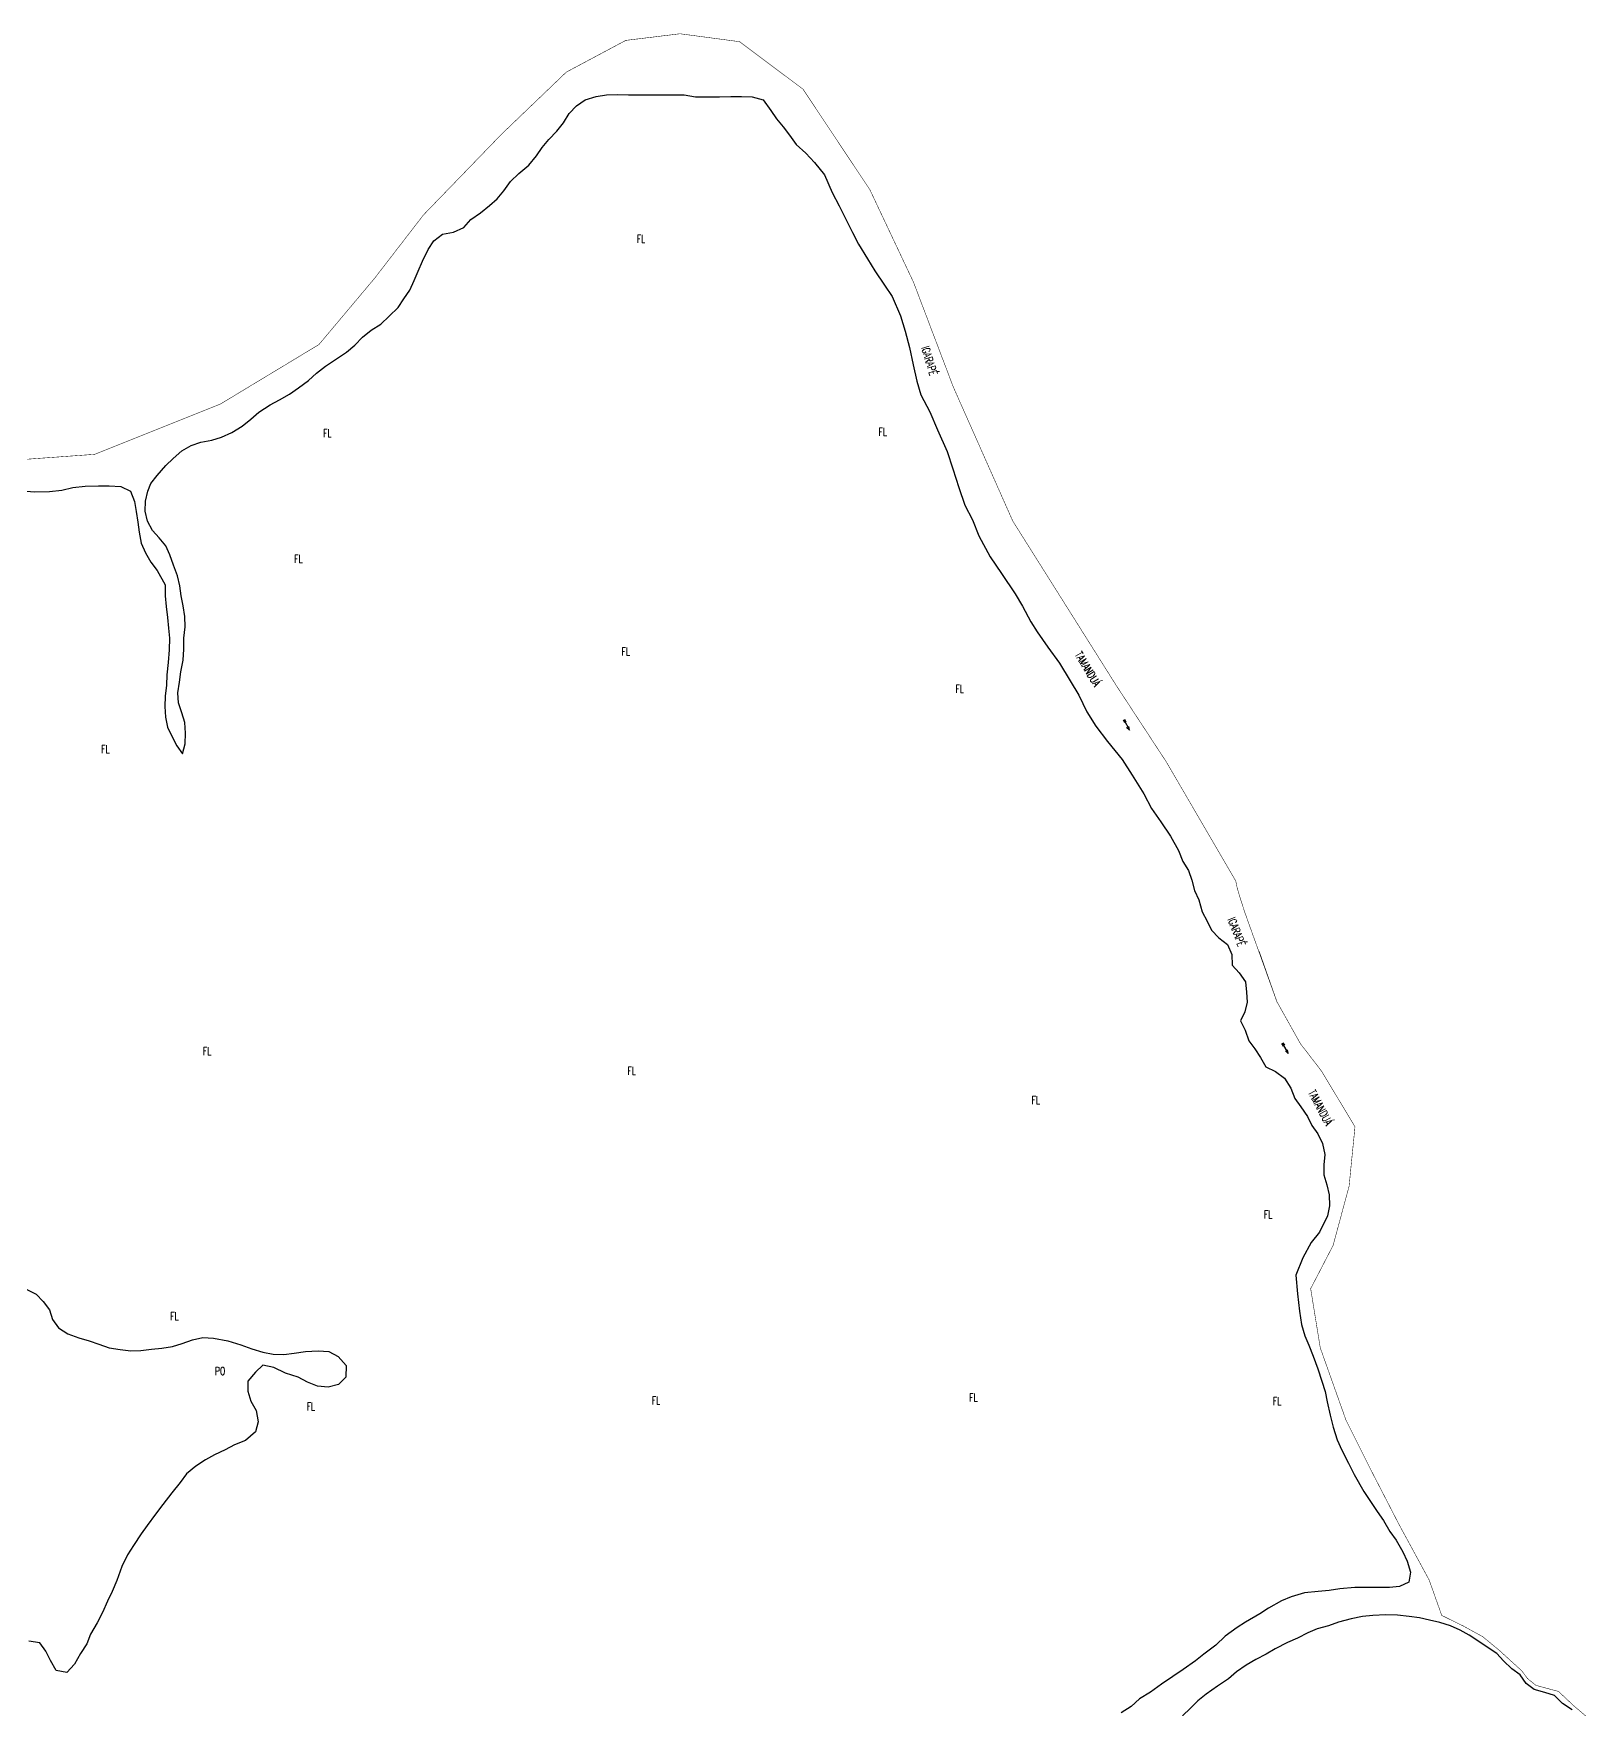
# Model space of a CAD drawing. Header units: millimetres. Extents: x 203684 to 206468, y 4869193 to 4871613.
# Drawn here: x 205005 to 205782, y 4870582 to 4871420 of the extents above; entities that cross this region are included whole.
import ezdxf

# ---------------------------------------------------------------- set-up
doc = ezdxf.new("R2010")
doc.units = ezdxf.units.MM
for name, color, linetype in [('HD-CURSO-PERENE', 170, 'Continuous'), ('HD-TXT-PERENE', 170, 'Continuous'), ('LM-LIM-SETOR-FISCAL', 250, 'Continuous'), ('VG-ORLA-VEGETACAO', 90, 'Continuous'), ('VG-TXT-VEGETACAO', 90, 'Continuous')]:
    doc.layers.add(name, color=color, linetype=linetype)
doc.styles.add('ARIAL', font='simplex.shx')

# ---------------------------------------------------------------- blocks, each defined once
blk = doc.blocks.new('COD035', base_point=(204151.739768, 4871380.185491))
at = {"layer": 'HD-CURSO-PERENE'}
for p, q in [((204151.739768, 4871380.591222), (204153.239768, 4871380.591222)), ((204151.739768, 4871380.191222), (204157.739768, 4871380.191222)), ((204151.739768, 4871379.791222), (204153.239768, 4871379.791222))]:
    blk.add_line(p, q, dxfattribs=at)
blk.add_lwpolyline([(204155.939768, 4871379.591222), (204157.739768, 4871380.191222), (204155.939768, 4871380.791222)], dxfattribs=at)

msp = doc.modelspace()

# ---------------------------------------------------------------- linework, layer by layer
at = {"layer": 'HD-CURSO-PERENE'}
for points in [[(204999.51, 4871191.23, 2.2), (205005.23, 4871190.68, 2.2), (205012.81, 4871190.94, 2.2), (205018.91, 4871191.65, 2.2), (205024.41, 4871192.95, 2.2), (205030.68, 4871193.64, 2.2), (205037.22, 4871193.8, 2.2), (205042.6, 4871193.8, 2.2), (205048.42, 4871193.45, 2.2), (205053.22, 4871191.04, 2.2), (205055.22, 4871185.85, 2.2), (205056.14, 4871180.87, 2.2), (205056.88, 4871175.65, 2.2), (205057.65, 4871170.59, 2.2), (205058.68, 4871165.14, 2.2), (205060.75, 4871160.21, 2.2), (205063.47, 4871155.53, 2.2), (205066.61, 4871151.45, 2.2), (205070.54, 4871144.32, 2.2), (205070.6, 4871138.72, 2.2), (205071.14, 4871133.35, 2.2), (205071.74, 4871127.94, 2.2), (205072.28, 4871122.62, 2.2), (205072.78, 4871117.58, 2.2), (205072.63, 4871111.68, 2.2), (205072.17, 4871105.43, 2.2), (205071.44, 4871099.31, 2.2), (205071.25, 4871094.02, 2.2), (205070.68, 4871088.62, 2.2), (205070.39, 4871083.38, 2.2), (205070.83, 4871078.13, 2.2), (205071.8, 4871073.13, 2.2), (205074.06, 4871068.26, 2.2), (205076.38, 4871063.72, 2.2), (205079.3, 4871059.67, 2.2), (205080.56, 4871064.68, 2.2), (205080.74, 4871070.09, 2.2), (205080.44, 4871075.38, 2.2), (205078.98, 4871080.28, 2.2), (205077.2, 4871085.25, 2.2), (205076.89, 4871090.26, 2.2), (205077.74, 4871095.6, 2.2), (205078.37, 4871100.67, 2.2), (205079.63, 4871106.5, 2.2), (205079.91, 4871112.11, 2.2), (205079.9, 4871117.5, 2.2), (205080.69, 4871123.28, 2.2), (205080.53, 4871128.41, 2.2), (205079.67, 4871133.74, 2.2), (205078.66, 4871138.78, 2.2), (205077.92, 4871143.81, 2.2), (205076.83, 4871148.81, 2.2), (205074.85, 4871154.02, 2.2), (205072.9, 4871159.17, 2.2), (205070.88, 4871163.77, 2.2), (205067.59, 4871167.68, 2.2), (205064.21, 4871171.39, 2.2), (205061.87, 4871176.03, 2.2), (205060.55, 4871181.03, 2.2), (205060.86, 4871186.06, 2.2), (205062.02, 4871191.04, 2.2), (205063.53, 4871194.84, 2.2), (205066.6, 4871198.91, 2.2), (205070.92, 4871203.98, 2.2), (205074.69, 4871207.37, 2.2), (205078.99, 4871211.22, 2.2), (205083.55, 4871213.82, 2.2), (205088.41, 4871215.59, 2.2), (205093.9, 4871216.51, 2.2), (205098.84, 4871218.01, 2.2), (205103.91, 4871220.42, 2.2), (205109.1, 4871223.52, 2.2), (205113.47, 4871226.99, 2.2), (205117.41, 4871230.62, 2.2), (205123.06, 4871234.16, 2.2), (205127.72, 4871236.7, 2.2), (205132.7, 4871239.62, 2.2), (205137.29, 4871242.79, 2.2), (205142.27, 4871246.32, 2.2), (205146.3, 4871250.05, 2.2), (205150.68, 4871253.59, 2.2), (205155.82, 4871256.82, 2.2), (205161.27, 4871260.54, 2.2), (205165.35, 4871264.04, 2.2), (205169.31, 4871268.1, 2.2), (205173.63, 4871271.51, 2.2), (205178.45, 4871274.54, 2.2), (205182.49, 4871278.64, 2.2), (205187.13, 4871282.92, 2.2), (205189.84, 4871287.16, 2.2), (205192.94, 4871291.5, 2.2), (205195.01, 4871296.44, 2.2), (205196.98, 4871301.08, 2.2), (205199.27, 4871306.13, 2.2), (205202.1, 4871311.89, 2.2), (205204.88, 4871316.21, 2.2), (205209.18, 4871319.5, 2.2), (205214.78, 4871320.55, 2.2), (205219.94, 4871322.88, 2.2), (205223.38, 4871326.81, 2.2), (205228.23, 4871330.26, 2.2), (205232.74, 4871333.81, 2.2), (205236.59, 4871337.28, 2.2), (205239.8, 4871341.3, 2.2), (205243.24, 4871345.92, 2.2), (205247.31, 4871349.94, 2.2), (205252.33, 4871354.06, 2.2), (205256.2, 4871358.7, 2.2), (205259.11, 4871362.92, 2.2), (205262.31, 4871366.9, 2.2), (205266.42, 4871371.03, 2.2), (205269.71, 4871375.28, 2.2), (205272.47, 4871379.81, 2.2), (205276.14, 4871383.65, 2.2), (205280.51, 4871386.64, 2.2), (205286, 4871388.31, 2.2), (205291.19, 4871389.16, 2.2), (205296.81, 4871389.45, 2.2), (205302.2, 4871389.27, 2.2), (205307.55, 4871389.23, 2.2), (205312.91, 4871389.2, 2.2), (205318.48, 4871389.2, 2.2), (205324.05, 4871389.2, 2.2), (205330.08, 4871389.21, 2.2), (205335.63, 4871388.26, 2.2), (205341.49, 4871388.26, 2.2), (205347.61, 4871388.28, 2.2), (205353.29, 4871388.33, 2.2), (205358.71, 4871388.33, 2.2), (205363.92, 4871388.19, 2.2), (205369.43, 4871386.64, 2.2), (205373.25, 4871381.44, 2.2), (205376.17, 4871377.2, 2.2), (205379.4, 4871373.17, 2.2), (205382.65, 4871369.12, 2.2), (205385.92, 4871364.39, 2.2), (205390.83, 4871360.09, 2.2), (205395.22, 4871355.47, 2.2), (205400.07, 4871349.23, 2.2), (205404, 4871340.46, 2.2), (205407.46, 4871333.76, 2.2), (205410.23, 4871327.98, 2.2), (205414.16, 4871320.36, 2.2), (205417.16, 4871314.58, 2.2), (205421.55, 4871307.19, 2.2), (205425.25, 4871301.18, 2.2), (205430.1, 4871294.13, 2.2), (205434.03, 4871288.36, 2.2), (205438.19, 4871278.66, 2.2), (205440.5, 4871271.03, 2.2), (205442.58, 4871262.95, 2.2), (205444.42, 4871254.17, 2.2), (205446.27, 4871246.08, 2.2), (205448.35, 4871239.27, 2.2), (205452.74, 4871230.72, 2.2), (205456.67, 4871221.71, 2.2), (205461.52, 4871210.85, 2.2), (205464.29, 4871202.3, 2.2), (205467.3, 4871192.83, 2.2), (205470.3, 4871184.05, 2.2), (205474.11, 4871176.77, 2.2), (205477.35, 4871168.69, 2.2), (205482.89, 4871158.29, 2.2), (205488.67, 4871149.98, 2.2), (205495.37, 4871139.81, 2.2), (205499.06, 4871133.57, 2.2), (205503.22, 4871125.72, 2.2), (205506.45, 4871120.75, 2.2), (205511.77, 4871113.13, 2.2), (205517.54, 4871105.04, 2.2), (205522.86, 4871096.26, 2.2), (205527.25, 4871089.1, 2.2), (205531.17, 4871080.78, 2.2), (205535.79, 4871073.62, 2.2), (205541.57, 4871066, 2.2), (205548.96, 4871056.99, 2.2), (205553.93, 4871049.02, 2.2), (205559.71, 4871039.78, 2.2), (205563.63, 4871032.38, 2.2), (205568.25, 4871025.68, 2.2), (205573.11, 4871018.52, 2.2), (205577.03, 4871011.36, 2.2), (205579.3, 4871005.85, 2.19), (205582.12, 4871001.39, 2.19), (205583.76, 4870996.65, 2.19), (205583.77, 4870996.63, 2.19), (205585.09, 4870991.5, 2.19), (205587.26, 4870986.72, 2.19), (205588.92, 4870980.83, 2.19), (205591.36, 4870976.07, 2.19), (205593.61, 4870971.53, 2.19), (205597.15, 4870967.81, 2.19), (205601.51, 4870964.45, 2.19), (205603.76, 4870959.44, 2.19), (205603.95, 4870954.11, 2.19), (205607.44, 4870950.29, 2.19), (205610.51, 4870945.83, 2.19), (205611.01, 4870940.62, 2.19), (205611.41, 4870935.63, 2.19), (205610.29, 4870930.75, 2.19), (205608.12, 4870926.2, 2.19), (205610.37, 4870921.65, 2.19), (205612.14, 4870916.21, 2.19), (205615.24, 4870912.27, 2.19), (205617.99, 4870907.93, 2.19), (205620.65, 4870903.31, 2.19), (205625.52, 4870900.92, 2.19), (205629.97, 4870897.54, 2.19), (205633.19, 4870892.6, 2.19), (205635.24, 4870887.48, 2.19), (205638.22, 4870883.35, 2.19), (205641.58, 4870878.47, 2.19), (205643.77, 4870873.94, 2.19), (205646.71, 4870869.71, 2.19), (205649.09, 4870865, 2.19), (205650.16, 4870859.46, 2.19), (205649.68, 4870854.26, 2.19), (205649.77, 4870849.21, 2.19), (205651.15, 4870844.34, 2.19), (205652.38, 4870839.26, 2.19), (205652.58, 4870833.84, 2.19), (205651.47, 4870828.77, 2.19), (205647.55, 4870820.58, 2.19), (205643.37, 4870815.44, 2.19), (205639.19, 4870807.73, 2.19), (205635.66, 4870799.06, 2.19), (205636.62, 4870789.74, 2.19), (205637.59, 4870781.06, 2.19), (205638.49, 4870774.46, 2.19), (205640.13, 4870768.74, 2.2), (205642.15, 4870764.07, 2.2), (205644.33, 4870758.58, 2.2), (205646.67, 4870752.22, 2.2), (205648.69, 4870746.14, 2.2), (205650.32, 4870740.93, 2.2), (205651.39, 4870735.79, 2.2), (205652.93, 4870729.11, 2.2), (205654.4, 4870723.13, 2.2), (205656.32, 4870716.87, 2.2), (205658.68, 4870711.56, 2.2), (205662.01, 4870705.13, 2.2), (205664.81, 4870699.53, 2.2), (205669.77, 4870690.98, 2.2), (205672.74, 4870686.49, 2.2), (205676.39, 4870681.02, 2.2), (205679.51, 4870676.49, 2.2), (205682.73, 4870671.04, 2.2), (205685.92, 4870666.63, 2.2), (205689.1, 4870660.79, 2.2), (205691.3, 4870656.07, 2.2), (205693.01, 4870650.68, 2.2), (205692.13, 4870645.67, 2.2), (205687.53, 4870643.38, 2.2), (205682.47, 4870642.91, 2.2), (205677.22, 4870642.92, 2.2), (205671.99, 4870643.01, 2.2), (205665.22, 4870643, 2.2), (205657.73, 4870642.28, 2.2), (205652.34, 4870641.4, 2.2), (205646.89, 4870640.99, 2.2), (205640.09, 4870640.37, 2.2), (205633.45, 4870638.28, 2.2), (205628.47, 4870636.24, 2.2), (205622, 4870632.71, 2.2), (205617.75, 4870629.81, 2.2), (205610.63, 4870625.57, 2.2), (205606.35, 4870622.98, 2.2), (205600.4, 4870618.71, 2.2), (205595.73, 4870614.14, 2.2), (205589.69, 4870609.69, 2.2), (205585.59, 4870606.3, 2.2), (205579.46, 4870601.96, 2.2), (205574.27, 4870598.5, 2.2), (205568.49, 4870594.57, 2.2), (205563.05, 4870590.67, 2.2), (205557.62, 4870587.28, 2.2), (205553.43, 4870583.5, 2.2), (205548.33, 4870580.22, 2.2)], [(205773.8, 4870581.74, 2.21), (205768.92, 4870584.98, 2.21), (205765.06, 4870589.02, 2.21), (205760.13, 4870590.5, 2.21), (205754.87, 4870592.02, 2.21), (205750.81, 4870594.98, 2.21), (205747.75, 4870599.28, 2.21), (205743.67, 4870602.24, 2.21), (205739.55, 4870606.22, 2.21), (205736.13, 4870609.94, 2.21), (205722.39, 4870619.19, 2.2), (205717.87, 4870621.57, 2.2), (205713.05, 4870623.72, 2.2), (205707.64, 4870625.43, 2.2), (205702.53, 4870626.63, 2.2), (205697.53, 4870627.74, 2.2), (205692.4, 4870628.51, 2.2), (205686.46, 4870629.18, 2.2), (205680.76, 4870629.25, 2.2), (205674.17, 4870629, 2.2), (205669.02, 4870628.49, 2.2), (205663.34, 4870627.24, 2.2), (205657.05, 4870625.68, 2.2), (205651.97, 4870623.72, 2.2), (205646.42, 4870622.35, 2.2), (205641.76, 4870620.28, 2.2), (205636.61, 4870617.7, 2.2), (205631.57, 4870615.53, 2.2), (205625.3, 4870612.22, 2.2), (205620.9, 4870609.71, 2.2), (205615.75, 4870606.96, 2.2), (205610.81, 4870604.09, 2.2), (205606.05, 4870600.84, 2.2), (205601.98, 4870597.25, 2.2), (205596.51, 4870593.57, 2.2), (205590.89, 4870589.65, 2.2), (205586.68, 4870586.25, 2.2), (205583.06, 4870582.71, 2.2), (205579.09, 4870578.74, 2.2)]]:
    msp.add_polyline3d(points, dxfattribs=at)
at = {"layer": 'LM-LIM-SETOR-FISCAL', "const_width": 0.25}
for points in [[(205782.33, 4870577.28), (205774.47, 4870583.93), (205767.01, 4870590.99), (205755.71, 4870594.02), (205751.48, 4870597.45), (205748.65, 4870601.28), (205737.36, 4870611.56), (205729.19, 4870618.32), (205719.31, 4870623.76), (205708.62, 4870629.01), (205702.32, 4870646.76), (205687.12, 4870674.76), (205673.52, 4870701.16), (205660.72, 4870726.76), (205647.92, 4870762.76), (205643.12, 4870792.36), (205654.32, 4870813.96), (205662.32, 4870843.56), (205665.27, 4870873.33), (205648.49, 4870901.21), (205637.97, 4870914.88), (205626.17, 4870935.99), (205610.25, 4870980.32), (205608.04, 4870987.16), (205606.46, 4870992.42), (205605.68, 4870996.18), (205570.94, 4871055.77), (205546.03, 4871093.81), (205494.25, 4871176.1), (205464.49, 4871243.21), (205444.66, 4871295.45), (205422.84, 4871341.73), (205389.45, 4871391.98), (205357.72, 4871415.78), (205327.96, 4871419.75), (205300.85, 4871416.44), (205271.1, 4871400.57), (205238.7, 4871369.5), (205199.7, 4871329.16), (205175.23, 4871297.43), (205147.46, 4871264.37), (205098.21, 4871234.62), (205035.39, 4871209.49), (204989.77, 4871206.19)], [(205617.4, 4870961.02), (205626.4, 4870935.4)]]:
    msp.add_lwpolyline(points, dxfattribs=at)
at = {"layer": 'VG-ORLA-VEGETACAO'}
msp.add_polyline3d([(205001.48, 4870791.92, 4.68), (205006.15, 4870789.55, 4.46), (205009.7, 4870785.93, 4.46), (205012.74, 4870781.73, 4.46), (205014.32, 4870776.94, 4.46), (205017.38, 4870772.86, 4.46), (205021.99, 4870769.71, 4.46), (205027.42, 4870767.7, 4.46), (205032.71, 4870766.3, 4.46), (205037.44, 4870764.68, 4.53), (205042.58, 4870762.7, 4.63), (205048.21, 4870762.01, 4.63), (205053.45, 4870761.29, 4.63), (205058.5, 4870761.41, 4.59), (205063.76, 4870762.06, 4.68), (205068.97, 4870762.68, 4.68), (205074.25, 4870763.42, 4.68), (205079.1, 4870764.95, 4.68), (205084.27, 4870766.78, 4.68), (205089.5, 4870767.98, 4.68), (205094.83, 4870767.66, 4.6), (205101.88, 4870766.33, 4.6), (205108.43, 4870764.23, 4.59), (205113.97, 4870762.29, 4.54), (205119.45, 4870760.6, 4.38), (205124.66, 4870759.55, 4.38), (205129.87, 4870759.46, 4.38), (205135.06, 4870760.09, 4.37), (205140.73, 4870760.91, 4.37), (205147.06, 4870761.24, 4.37), (205152.45, 4870760.97, 4.37), (205157.16, 4870758.43, 4.37), (205161.11, 4870753.98, 4.37), (205160.89, 4870748.14, 4.4), (205157.29, 4870744.41, 4.4), (205152.13, 4870743.07, 4.44), (205146.74, 4870743.7, 4.51), (205141.71, 4870745.61, 4.51), (205137.17, 4870748.05, 4.51), (205130.76, 4870750.11, 4.51), (205125.01, 4870753, 4.51), (205119.46, 4870754.1, 4.51), (205115.78, 4870750.63, 4.51), (205111.98, 4870746.11, 4.51), (205112, 4870741.08, 4.51), (205113.35, 4870736.1, 4.51), (205116.05, 4870731.43, 4.51), (205117.16, 4870725.81, 4.51), (205115.72, 4870720.81, 4.51), (205110.8, 4870716.5, 4.51), (205105.33, 4870714.29, 4.51), (205100.65, 4870711.87, 4.47), (205095.23, 4870709.29, 4.46), (205090.75, 4870706.73, 4.37), (205085.88, 4870703.6, 4.35), (205081.27, 4870699.83, 4.38), (205078.16, 4870695.45, 4.39), (205073.9, 4870690.21, 4.43), (205069.4, 4870684.49, 4.43), (205065.85, 4870679.62, 4.43), (205061.68, 4870673.93, 4.43), (205058.64, 4870669.74, 4.43), (205054.78, 4870663.92, 4.33), (205051.78, 4870659.28, 4.26), (205048.91, 4870653.4, 4.25), (205046.49, 4870646.44, 4.25), (205044.14, 4870640.89, 4.25), (205041.82, 4870636.12, 4.25), (205039.37, 4870630.45, 4.23), (205036.64, 4870625.23, 4.23), (205033.32, 4870619.56, 4.23), (205031.55, 4870614.84, 4.22), (205028.24, 4870610.04, 4.22), (205025.38, 4870604.67, 4.22), (205021.48, 4870600.49, 4.22), (205016.2, 4870601.49, 4.23), (205013.35, 4870606.45, 4.16), (205010.94, 4870611.09, 4.15), (205007.93, 4870615.3, 4.15), (205002.45, 4870616.12, 4.15)], dxfattribs=at)

# ---------------------------------------------------------------- block references
at = {"layer": 'HD-TXT-PERENE'}
for p, rotation in [((205549.7, 4871076.89), 298), ((205628.91, 4870915.14), 300.0000000000001)]:
    msp.add_blockref('COD035', p, dxfattribs=dict(at, rotation=rotation))

# ---------------------------------------------------------------- texts
at = {"layer": 'HD-TXT-PERENE', "style": 'ARIAL', "width": 0.7}
for s, rotation, p in [('IGARAPÉ', 287, (205448.41, 4871262.93)), ('TAMANDUÁ', 301, (205525.11, 4871109.32)), ('IGARAPÉ', 291, (205601.51, 4870977.11)), ('TAMANDUÁ', 298, (205641.73, 4870890.41))]:
    msp.add_text(s, height=4, rotation=rotation, dxfattribs=at).set_placement(p)
at = {"layer": 'VG-TXT-VEGETACAO', "style": 'ARIAL', "width": 0.7}
for s, p in [('FL', (205306.33, 4871315.18, 3.69)), ('FL', (205149.58, 4871218, 3.69)), ('FL', (205427.17, 4871218.7, 3.69)), ('FL', (205135.11, 4871155.18, 3.69)), ('FL', (205298.69, 4871108.85, 3.69)), ('FL', (205465.61, 4871090.22, 9.31)), ('FL', (205038.64, 4871060.14, 3.69)), ('FL', (205089.47, 4870909.16, 9.32)), ('FL', (205301.63, 4870899.22, 9.32)), ('FL', (205503.65, 4870884.68, 9.31)), ('FL', (205619.8, 4870827.52, 9.31)), ('FL', (205073.18, 4870776.56, 9.32)), ('PO', (205095.5, 4870749.18, 6.83)), ('FL', (205313.79, 4870734.47, 9.32)), ('FL', (205472.48, 4870735.87, 9.31)), ('FL', (205624.25, 4870734.19, 9.31)), ('FL', (205141.36, 4870731.53, 9.32))]:
    msp.add_text(s, height=4, dxfattribs=at).set_placement(p)

doc.saveas('drawing.dxf')
